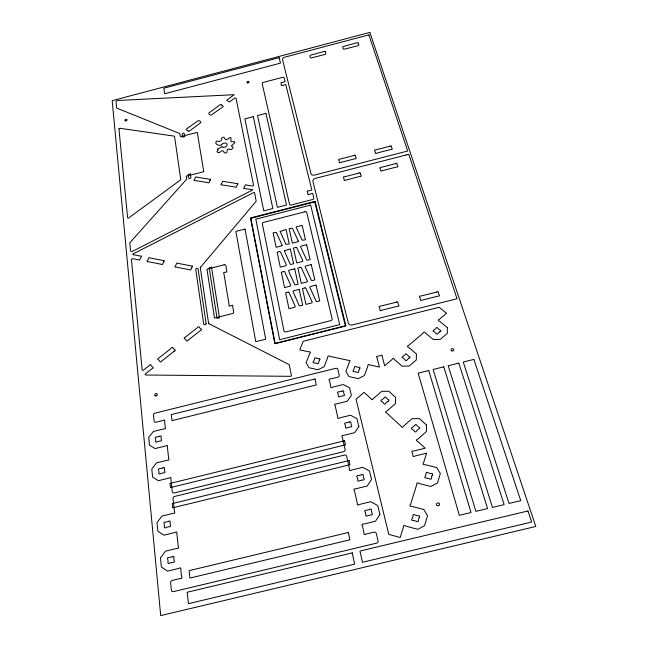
<?xml version="1.0" encoding="UTF-8"?>
<svg xmlns="http://www.w3.org/2000/svg" width="648" height="648" viewBox="0 0 648 648"><rect width="100%" height="100%" fill="white"/><g stroke="black" fill="none" stroke-linecap="round" stroke-linejoin="round"><path stroke-width="0.97" d="M217.501 149.17L221.956 146.804M221.6 144.82C219.818 146.796 212.755 143.419 217.096 140.948C218.935 142.26 222.515 140.843 221.632 138.259C225.626 134.598 223.681 141.394 227.335 139.369C233.426 134.525 229.708 140.154 231.287 141.839C238.991 140.875 232.162 144.31 231.344 146.14C235.807 146.869 230.664 151.308 228.971 148.935C225.18 149.17 229.19 153.957 224.346 152.831C223.795 151.778 223.26 149.963 221.235 151.008C220.118 152.199 218.668 153.649 217.015 151.745C217.007 151 219.113 149.769 217.517 149.226M200.767 267L256.187 201.22L254.543 192.61L253.668 192.553L132.719 254.105L133.091 254.672L140.413 256.09A0.851 0.632 -25.4 0 1 141.458 256.292A0.851 0.632 -25.4 0 1 140.964 257.232L140.008 259.046A0.859 0.64 -25.6 0 1 139.514 259.994A0.859 0.64 -25.6 0 1 138.47 259.791L132.354 258.617L131.406 259.362L142.163 369.822A0.859 0.689 -30.3 0 0 143.451 370.121L149.332 365.496A0.931 0.737 -29.7 0 1 150.36 364.686A0.931 0.737 -29.7 0 1 151.081 365.464L152.466 366.954A0.931 0.745 -29.7 0 1 153.195 367.732A0.931 0.745 -29.7 0 1 152.167 368.542L145.549 373.758A0.867 0.689 -30.4 0 0 145.857 375.014L290.409 376.318A0.883 0.745 -20.6 0 0 291.365 375.338L289.283 364.962A0.875 0.737 -20.4 0 0 288.927 364.508L209.239 323.846M200.386 268.151L208.526 322.882M200.337 268.021A0.867 0.664 -22.9 0 1 200.637 267.122M209.077 323.789A0.907 0.721 -24.4 0 1 208.518 323.036M221.689 144.69A2.916 2.057 -18.9 0 1 225.82 143.143A2.916 2.057 -18.9 0 1 226.387 146.229A2.916 2.057 -18.9 0 1 222.094 146.877M188.017 130.961L189.192 131.228L200.159 123.096C202.459 122.521 198.41 119.418 197.656 121.079L186.332 129.073L186.292 129.738L188.033 130.888M447.339 327.58L447.306 333.38L440.292 339.382L433.326 339.544L425.266 332.886A0.964 0.802 -7.4 0 0 424.327 332.1A0.964 0.802 -7.4 0 0 423.355 332.934L408.491 345.546A0.964 0.81 -8.7 0 0 407.511 346.38A0.964 0.81 -8.7 0 0 408.443 347.174L416.445 353.962L416.3 359.924L409.131 366.063L402.133 366.193L394.178 359.292A0.964 0.818 -10.1 0 0 393.247 358.482A0.964 0.818 -10.1 0 0 392.259 359.332L384.685 365.756L382.182 356.4A0.964 0.818 -11.3 0 0 381.883 355.282A0.964 0.818 -11.3 0 0 380.562 355.606L378.019 356.238A0.964 0.818 -11.7 0 0 376.699 356.57A0.964 0.818 -11.7 0 0 376.998 357.68L379.469 367.043L369.66 364.937A0.964 0.818 -12.7 0 0 368.372 364.654A0.964 0.818 -12.7 0 0 367.959 365.796L364.443 375.516L358.271 378.635L348.98 376.585L345.894 371.442L349.491 361.811A0.956 0.81 -14.6 0 0 349.92 360.677A0.956 0.81 -14.6 0 0 348.64 360.401L329.516 356.287A0.948 0.802 -16.5 0 0 328.261 356.011A0.948 0.802 -16.5 0 0 327.831 357.129L324.146 366.663L318.03 369.741L309.007 367.74L306.123 362.71L309.882 353.257A0.94 0.786 -18.1 0 0 310.327 352.148A0.94 0.786 -18.1 0 0 309.088 351.88L299.757 349.871L303.24 341.269L439.117 307.306L446.545 313.243L439.255 319.432A0.956 0.794 -6.2 0 0 438.291 320.25A0.956 0.794 -6.2 0 0 439.239 321.019L447.339 327.58M203.691 171.218L203.018 171.939L186.227 176.126L186.616 178.743A0.81 0.583 -21.2 0 1 186.3 179.618L129.786 242.806L130.556 250.646A1.571 1.158 -25.6 0 0 132.597 251.286L252.939 189.832L244.814 188.528A0.826 0.608 -18.7 0 1 243.753 188.357A0.826 0.608 -18.7 0 1 244.174 187.483L244.993 185.79A0.826 0.608 -18.6 0 1 245.414 184.915A0.826 0.608 -18.6 0 1 246.475 185.077L252.639 186.057L253.571 185.393L236.018 98.107L234.932 97.945L229.408 102.02L226.727 100.229L234.203 94.689L117.677 100.489A1.385 0.915 -22.2 0 0 116.049 101.833L116.656 108.062L179.771 133.545L180.379 136.696L197.259 132.386L203.691 171.218M298.339 241.088L297.764 241.769L292.361 243.154L289.146 228.695L292.402 228.29L298.339 241.088M296.209 227.383L302.187 240.214L305.483 239.809L302.13 225.374L296.776 226.751L296.209 227.383M426.522 425.039L426.408 431.568L417.571 439.368A1.021 0.915 -6.4 0 0 416.526 440.292A1.021 0.915 -6.4 0 0 417.531 441.207L425.177 448.197L413.384 451.065A1.029 0.931 -6.9 0 0 411.974 451.405A1.029 0.931 -6.9 0 0 412.322 452.677L412.987 455.139A1.029 0.931 -6.7 0 0 413.327 456.411A1.029 0.931 -6.7 0 0 414.744 456.07L426.578 453.195L423.533 462.923A1.045 0.948 -4.7 0 0 423.128 464.219A1.045 0.948 -4.7 0 0 424.545 464.559L436.614 467.532L440.34 473.502L437.473 482.995L430.831 486.462L418.665 483.392A1.053 0.964 -5.2 0 0 417.239 483.027A1.053 0.964 -5.2 0 0 416.826 484.348L410.492 504.573A1.061 0.988 -5.9 0 0 410.071 505.926A1.061 0.988 -5.9 0 0 411.512 506.299L423.8 509.506L427.55 515.808L424.553 525.739L417.758 529.319L405.365 525.99A1.069 1.013 -7 0 0 403.915 525.601A1.069 1.013 -7 0 0 403.477 526.986L400.189 537.508L388.768 534.389L356.06 399.209L364.095 392.356L371.134 398.795A0.988 0.859 -12.6 0 0 372.065 399.646A0.988 0.859 -12.6 0 0 373.086 398.771L381.753 391.351L388.8 391.254L395.644 397.386L395.418 403.655L386.702 411.197A0.996 0.875 -10.9 0 0 385.673 412.088A0.996 0.875 -10.9 0 0 386.621 412.954L401.29 426.36A1.013 0.899 -8.8 0 0 402.27 427.259A1.013 0.899 -8.8 0 0 403.307 426.352L412.079 418.673L419.345 418.616L426.522 425.039M221.357 104.887L223.114 106.069L223.09 106.709L211.912 114.615C211.143 116.292 207.109 113.206 209.385 112.631L220.182 104.636L221.357 104.871M284.31 250.889L290.191 264.06A0.818 0.64 -17.4 0 0 291.082 264.392L293.584 263.752L290.312 248.848L284.31 250.857M282.107 245.228L281.572 245.9L276.129 247.301L273.1 232.802L276.348 232.397L282.107 245.228M280.147 231.498L285.946 244.361L289.235 243.956L286.06 229.489L280.155 231.425M358.206 43.043L358.854 45.06L358.385 45.611L344.72 49.078C343.108 50.447 341.723 45.935 343.886 46.364L357.291 42.663L358.206 43.043M118.949 128.895L127.632 217.841L128.272 218.246L180.776 179.755L174.523 136.169L119.929 128.263L118.957 128.863M325.296 51.751L325.887 53.776L325.409 54.327L311.793 57.777C310.206 59.187 308.926 54.618 311.04 55.056L324.405 51.362L325.296 51.751M281.321 85.147L282.058 85.641L285.776 84.515L311.85 190.026L308.408 190.917A0.842 0.632 -15.4 0 0 307.257 191.217A0.842 0.632 -15.4 0 0 307.468 192.075L307.873 193.744A0.842 0.632 -15.4 0 0 308.084 194.611A0.842 0.632 -15.4 0 0 309.242 194.319L312.692 193.428L313.818 197.988A1.571 1.175 -15.2 0 1 312.579 199.527L291.292 204.995A1.571 1.175 -16.5 0 1 289.518 204.242L262.197 83.705A1.417 0.964 -16.4 0 1 263.347 82.409L282.544 77.347A1.417 0.964 -15.6 0 1 284.148 77.922L285.079 81.68L281.046 82.669L281.321 85.147M419.167 517.59L418.357 520.239A1.077 1.013 -3.6 0 1 417.936 521.616A1.077 1.013 -3.6 0 1 416.478 521.227L413.286 520.385A1.069 1.004 -4.9 0 1 411.836 519.996A1.069 1.004 -4.9 0 1 412.258 518.619L413.076 515.978A1.069 1.004 -4.8 0 1 413.497 514.617A1.069 1.004 -4.8 0 1 414.955 514.998L418.13 515.832A1.069 1.004 -3.5 0 1 419.588 516.221A1.069 1.004 -3.5 0 1 419.167 517.59M432.135 475.268L431.357 477.803A1.053 0.964 -3 0 1 430.952 479.123A1.053 0.964 -3 0 1 429.519 478.759L426.392 477.981A1.053 0.964 -3.9 0 1 424.958 477.625A1.053 0.964 -3.9 0 1 425.363 476.312L426.149 473.785A1.045 0.956 -3.8 0 1 426.554 472.473A1.045 0.956 -3.8 0 1 427.98 472.829L431.106 473.607A1.053 0.956 -3 0 1 432.532 473.963A1.053 0.956 -3 0 1 432.135 475.268M359.502 368.785L358.587 371.288A0.964 0.826 -13.9 0 1 358.166 372.438A0.964 0.826 -13.9 0 1 356.878 372.155L354.399 371.612A0.964 0.826 -14.3 0 1 353.111 371.328A0.964 0.826 -14.3 0 1 353.533 370.186L354.456 367.691A0.964 0.818 -14.1 0 1 354.877 366.557A0.964 0.818 -14.1 0 1 356.157 366.833L358.636 367.367A0.964 0.818 -13.7 0 1 359.924 367.651A0.964 0.818 -13.7 0 1 359.502 368.785M319.488 360.077L318.533 362.532A0.948 0.802 -17.7 0 1 318.095 363.658A0.948 0.802 -17.7 0 1 316.84 363.382L314.426 362.856A0.948 0.802 -18 0 1 313.178 362.58A0.948 0.802 -18 0 1 313.624 361.463L314.588 359.016A0.948 0.794 -17.8 0 1 315.025 357.899A0.948 0.794 -17.8 0 1 316.273 358.166L318.678 358.692A0.948 0.802 -17.4 0 1 319.926 358.96A0.948 0.802 -17.4 0 1 319.488 360.077M237.395 184.599L236.577 186.284A0.826 0.599 -19.1 0 1 236.147 187.159A0.826 0.599 -19.1 0 1 235.094 186.989L222.094 184.907A0.818 0.599 -19.7 0 1 221.049 184.737A0.818 0.599 -19.7 0 1 221.486 183.87L222.313 182.193A0.818 0.591 -19.6 0 1 222.75 181.327A0.818 0.591 -19.6 0 1 223.787 181.489L236.771 183.562A0.826 0.599 -19 0 1 237.824 183.724A0.826 0.599 -19 0 1 237.395 184.599M191.962 267.098L191.047 268.961A0.867 0.664 -23.5 0 1 190.569 269.933A0.867 0.664 -23.5 0 1 189.483 269.722L176.045 267.106A0.867 0.656 -24.1 0 1 174.968 266.903A0.867 0.656 -24.1 0 1 175.454 265.939L176.377 264.084A0.867 0.656 -24 0 1 176.855 263.129A0.867 0.656 -24 0 1 177.933 263.339L191.346 265.923A0.867 0.664 -23.3 0 1 192.432 266.134A0.867 0.664 -23.3 0 1 191.962 267.098M210.106 180.233L209.264 181.894A0.818 0.591 -20.3 0 1 208.826 182.76A0.818 0.591 -20.3 0 1 207.797 182.59L195.056 180.549A0.81 0.583 -20.9 0 1 194.036 180.387A0.81 0.583 -20.9 0 1 194.473 179.528L195.332 177.876A0.81 0.583 -20.7 0 1 195.769 177.017A0.81 0.583 -20.7 0 1 196.79 177.179L209.515 179.204A0.818 0.591 -20.2 0 1 210.543 179.375A0.818 0.591 -20.2 0 1 210.106 180.233M163.758 261.662L162.818 263.501A0.859 0.648 -24.7 0 1 162.332 264.457A0.859 0.648 -24.7 0 1 161.271 264.246L148.117 261.695A0.859 0.64 -25.3 0 1 147.064 261.484A0.859 0.64 -25.3 0 1 147.558 260.536L148.497 258.714A0.859 0.64 -25.1 0 1 148.991 257.766A0.859 0.64 -25.1 0 1 150.044 257.969L163.174 260.504A0.859 0.648 -24.5 0 1 164.244 260.715A0.859 0.648 -24.5 0 1 163.758 261.662M379.898 514.504L375.451 521.259L363.544 524.119A1.061 0.996 -18.9 0 0 362.086 524.467A1.061 0.996 -18.9 0 0 362.402 525.844L364.038 533.053A1.069 1.013 -19.2 0 0 364.354 534.446A1.069 1.013 -19.2 0 0 365.82 534.098L373.961 532.146A1.976 1.879 -16.5 0 1 376.31 533.515L378.027 540.861A1.985 1.895 -16.5 0 1 376.529 543.17L173.453 591.64A2.041 1.79 -48.5 0 1 171.364 590.207L170.602 582.714A2.033 1.774 -47.6 0 1 172.295 580.405L180.274 578.494A1.094 0.956 -46.9 0 0 181.707 578.146A1.094 0.956 -46.9 0 0 181.553 576.728L180.752 569.39A1.085 0.948 -45.8 0 0 180.606 567.988A1.085 0.948 -45.8 0 0 179.172 568.328L167.5 571.131L161.352 566.976L160.469 557.896L165.483 551.156L177.009 548.378A1.069 0.931 -43.4 0 0 178.427 548.038A1.069 0.931 -43.4 0 0 178.273 546.677L176.831 533.425A1.053 0.915 -41.8 0 0 176.685 532.081A1.053 0.915 -41.8 0 0 175.284 532.421L163.871 535.175L157.877 531.247L157.027 522.555L161.943 516.067L173.219 513.337A1.037 0.891 -39.7 0 0 174.596 512.997A1.037 0.891 -39.7 0 0 174.458 511.693L173.024 498.563A1.904 1.628 -38.2 0 1 174.628 496.449L344.436 455.082A1.879 1.693 -17.9 0 1 346.631 456.289L349.556 469.176A1.021 0.931 -17.7 0 0 349.847 470.464A1.021 0.931 -17.7 0 0 351.257 470.116L362.75 467.33L369.498 471.039L371.531 479.536L367.157 486.041L355.517 488.851A1.037 0.956 -18 0 0 354.091 489.2A1.037 0.956 -18 0 0 354.391 490.512L357.34 503.528A1.045 0.972 -18.3 0 0 357.647 504.873A1.045 0.972 -18.3 0 0 359.089 504.525L370.842 501.69L377.776 505.61L379.898 514.504M358.846 426.578L354.594 432.702L343.359 435.448A1.004 0.891 -17.3 0 0 341.982 435.78A1.004 0.891 -17.3 0 0 342.266 437.011L345.109 449.566A1.871 1.677 -17.8 0 1 343.667 451.656L174.239 492.95A1.895 1.612 -37.6 0 1 172.271 491.719L170.878 478.921A1.013 0.859 -36.6 0 0 170.74 477.665A1.013 0.859 -36.6 0 0 169.387 477.997L158.371 480.695L152.596 477.082L151.81 468.974L156.573 462.858L167.459 460.185A0.996 0.834 -35.1 0 0 168.796 459.861A0.996 0.834 -35.1 0 0 168.666 458.638L167.37 446.796A0.988 0.826 -34.1 0 0 167.241 445.597A0.988 0.826 -34.1 0 0 165.912 445.921L155.131 448.578L149.486 445.152L148.724 437.368L153.406 431.479L164.066 428.838A0.972 0.81 -32.9 0 0 165.37 428.514A0.972 0.81 -32.9 0 0 165.248 427.348L164.584 421.281A0.972 0.802 -32.4 0 0 164.454 420.123A0.972 0.802 -32.4 0 0 163.158 420.447L155.949 422.229A1.79 1.474 -32.8 0 1 154.094 421.127L153.479 415.093A1.782 1.458 -32.4 0 1 155.018 413.165L335.777 368.315A1.774 1.507 -16.1 0 1 337.843 369.36L339.228 375.265A1.782 1.523 -16.1 0 1 337.843 377.185L330.512 378.999A0.964 0.826 -16.9 0 0 329.192 379.323A0.964 0.826 -16.9 0 0 329.443 380.465L330.796 386.411A0.972 0.834 -17 0 0 331.055 387.561A0.972 0.834 -17 0 0 332.384 387.229L343.246 384.548L349.556 387.771L351.378 395.369L347.19 401.274L336.199 403.979A0.98 0.851 -17.1 0 0 334.854 404.312A0.98 0.851 -17.1 0 0 335.121 405.486L337.754 417.11A0.988 0.867 -17.2 0 0 338.029 418.308A0.988 0.867 -17.2 0 0 339.382 417.976L350.479 415.247L356.951 418.649L358.846 426.578M414.777 425.469L412.509 427.461A1.013 0.899 -7.4 0 0 411.472 428.377A1.013 0.899 -7.4 0 0 412.468 429.268L414.38 431.009A1.021 0.907 -6.9 0 0 415.376 431.908A1.021 0.907 -6.9 0 0 416.413 430.993L418.681 428.992A1.021 0.907 -6.5 0 0 419.718 428.085A1.021 0.907 -6.5 0 0 418.721 427.186L416.802 425.453A1.013 0.899 -6.9 0 0 415.814 424.562A1.013 0.899 -6.9 0 0 414.777 425.469M387.974 401.266L385.738 403.194A0.988 0.867 -11.1 0 1 384.709 404.077A0.988 0.867 -11.1 0 1 383.762 403.218L381.939 401.566A0.988 0.867 -11.5 0 1 380.992 400.707A0.988 0.867 -11.5 0 1 382.012 399.824L384.256 397.896A0.988 0.859 -11.1 0 1 385.276 397.022A0.988 0.859 -11.1 0 1 386.216 397.872L388.047 399.524A0.988 0.867 -10.7 0 1 389.002 400.383A0.988 0.867 -10.7 0 1 387.974 401.266M408.985 358.117L407.066 359.745A0.972 0.826 -8.8 0 1 406.077 360.596A0.972 0.826 -8.8 0 1 405.13 359.786L403.072 358.02A0.972 0.818 -9.2 0 1 402.133 357.21A0.972 0.818 -9.2 0 1 403.129 356.368L405.041 354.74A0.972 0.818 -8.9 0 1 406.029 353.897A0.972 0.818 -8.9 0 1 406.968 354.699L409.034 356.457A0.972 0.826 -8.6 0 1 409.973 357.267A0.972 0.826 -8.6 0 1 408.985 358.117M439.943 331.663L438.072 333.266A0.964 0.802 -6.2 0 1 437.1 334.101A0.964 0.802 -6.2 0 1 436.145 333.315L434.063 331.606A0.964 0.802 -6.5 0 1 433.107 330.828A0.964 0.802 -6.5 0 1 434.079 330.002L435.95 328.406A0.964 0.802 -6.3 0 1 436.922 327.58A0.964 0.802 -6.3 0 1 437.87 328.358L439.96 330.059A0.964 0.802 -6 0 1 440.915 330.836A0.964 0.802 -6 0 1 439.943 331.663M174.207 351.184L161.587 361.139A0.923 0.737 -28.9 0 1 160.566 361.949A0.923 0.737 -28.9 0 1 159.845 361.179L158.444 359.697A0.923 0.737 -28.9 0 1 157.723 358.927A0.923 0.737 -28.9 0 1 158.736 358.125L171.339 348.211A0.915 0.729 -27.7 0 1 172.352 347.409A0.915 0.729 -27.7 0 1 173.081 348.17L174.49 349.628A0.923 0.737 -27.7 0 1 175.227 350.39A0.923 0.737 -27.7 0 1 174.207 351.184M200.524 330.415L188.106 340.2A0.915 0.729 -26.5 0 1 187.102 340.994A0.915 0.729 -26.5 0 1 186.365 340.249L184.947 338.807A0.915 0.729 -26.5 0 1 184.21 338.062A0.915 0.729 -26.5 0 1 185.215 337.268L197.6 327.515A0.907 0.721 -25.2 0 1 198.596 326.73A0.907 0.721 -25.2 0 1 199.341 327.467L200.775 328.892A0.907 0.729 -25.2 0 1 201.52 329.63A0.907 0.729 -25.2 0 1 200.524 330.415M369.887 32.4L112.185 100.659L160.696 615.6L535.815 526.468L369.887 32.4M279.15 57.68L163.831 88.217L164.608 93.782L280.495 63.131L279.15 57.68M368.89 34.887L284.78 57.162A2.803 1.871 -15.4 0 0 282.528 59.689L310.983 173.64A3.086 2.268 -14.9 0 0 314.523 175.073L407.689 151.008L368.89 34.887M253.303 116.672L244.887 118.876L263.76 210.859L272.849 208.526L253.303 116.672M265.939 113.359L257.515 115.563L277.393 207.352L286.489 205.019L265.939 113.359M184.712 136.607L182.623 137.157L182.169 134.144A1.085 0.753 -20.4 0 1 183.101 133.124A1.085 0.753 -20.4 0 1 184.259 133.601L184.712 136.607M190.391 173.939L188.228 174.498L188.754 177.981A1.126 0.81 -21 0 0 189.953 178.508A1.126 0.81 -21 0 0 190.917 177.422L190.391 173.939M353.978 155.512L339.86 159.165A0.834 0.608 -13.5 0 0 338.726 159.465A0.834 0.608 -13.5 0 0 338.953 160.291L339.398 161.895A0.834 0.608 -13.4 0 0 339.625 162.721A0.834 0.608 -13.4 0 0 340.767 162.429L354.918 158.768A0.834 0.608 -12.6 0 0 356.06 158.477A0.834 0.608 -12.6 0 0 355.817 157.642L355.355 156.047A0.834 0.608 -12.6 0 0 355.112 155.22A0.834 0.608 -12.6 0 0 353.978 155.512M389.966 146.205L375.8 149.866A0.834 0.608 -11.6 0 0 374.657 150.166A0.834 0.608 -11.6 0 0 374.909 150.984L375.403 152.58A0.834 0.608 -11.5 0 0 375.654 153.406A0.834 0.608 -11.5 0 0 376.796 153.106L391.003 149.437A0.842 0.608 -10.7 0 0 392.145 149.137A0.842 0.608 -10.7 0 0 391.886 148.311L391.376 146.723A0.834 0.608 -10.8 0 0 391.109 145.905A0.834 0.608 -10.8 0 0 389.966 146.205M406.158 154.953L315.357 178.394A3.102 2.3 -14.8 0 0 312.919 181.391L348.276 323.012A3.459 2.851 -13.8 0 0 352.334 324.948L457.059 298.744L408.783 154.281L406.158 154.953M358.992 173.089L344.671 176.782A0.842 0.624 -13.3 0 0 343.513 177.074A0.842 0.624 -13.3 0 0 343.748 177.933L344.201 179.577A0.842 0.632 -13.3 0 0 344.444 180.436A0.842 0.632 -13.3 0 0 345.595 180.136L359.956 176.434A0.842 0.632 -12.4 0 0 361.114 176.135A0.842 0.632 -12.4 0 0 360.871 175.284L360.393 173.64A0.842 0.624 -12.4 0 0 360.15 172.789A0.842 0.624 -12.4 0 0 358.992 173.089M395.539 163.661L381.17 167.37A0.851 0.624 -11.3 0 0 380.012 167.67A0.851 0.624 -11.3 0 0 380.271 168.512L380.773 170.157A0.851 0.632 -11.2 0 0 381.032 171.007A0.851 0.632 -11.2 0 0 382.19 170.708L396.608 166.99A0.851 0.632 -10.4 0 0 397.775 166.69A0.851 0.632 -10.4 0 0 397.499 165.848L396.973 164.211A0.851 0.624 -10.4 0 0 396.706 163.361A0.851 0.624 -10.4 0 0 395.539 163.661M315.122 201.334L250.484 217.947L274.857 343.748L345.967 325.952L315.122 201.334M314.726 201.901L250.857 218.303L275.116 343.367L345.335 325.798L314.726 201.901M310.643 205.092L255.814 219.178L279.636 339.674L339.714 324.632L310.643 205.092M304.941 211.791L263.655 222.386A1.58 1.199 -18.3 0 0 262.367 223.949L283.986 330.934A1.709 1.401 -19.4 0 0 285.922 331.898L330.796 320.655A1.717 1.409 -15.6 0 0 332.132 318.865L306.755 212.568A1.588 1.199 -15.8 0 0 304.941 211.791M245.001 229.068L235.856 231.409L255.749 341.69L265.688 339.196L245.001 229.068M211.515 267.17L209.191 267.77L217.048 318.371L219.47 317.755L211.515 267.17M224.087 264.829L206.987 269.187L214.496 318.087L232.227 313.616A1.677 1.337 -22.6 0 0 233.62 311.874L232.511 305.265L230.526 305.767A0.899 0.713 -22.5 0 1 229.303 306.083A0.899 0.713 -22.5 0 1 229.133 305.078L223.924 273.659A0.875 0.68 -21.8 0 1 223.771 272.703A0.875 0.68 -21.8 0 1 224.961 272.395L226.897 271.901L225.852 265.672A1.612 1.247 -21.6 0 0 224.087 264.829M279.62 251.57L277.158 252.202L280.276 267.13L285.679 265.761A0.818 0.64 -17.8 0 0 286.303 264.829L280.503 251.886L279.685 251.554M295.917 247.415L293.447 248.046L296.752 262.95L302.162 261.573A0.818 0.64 -16.7 0 0 302.778 260.642L296.808 247.73A0.81 0.632 -16.8 0 0 295.917 247.415M306.626 244.693L301.271 246.054A0.81 0.632 -16.5 0 0 300.664 246.969L306.674 259.872A0.818 0.64 -16.3 0 0 307.581 260.196L310.084 259.565L306.626 244.693M283.84 271.553L281.329 272.192L284.553 287.582L290.037 286.197A0.834 0.664 -18 0 0 290.669 285.241L284.731 271.885A0.818 0.648 -18.1 0 0 283.84 271.553M294.694 268.799L289.267 270.175A0.818 0.648 -17.7 0 0 288.644 271.115L294.613 284.472A0.834 0.664 -17.5 0 0 295.529 284.812L298.064 284.164L294.694 268.799M300.389 267.357L297.877 267.989L301.288 283.354L306.779 281.961A0.834 0.664 -16.7 0 0 307.403 281.005L301.288 267.681A0.826 0.648 -16.9 0 0 300.389 267.357M311.259 264.595L305.824 265.972A0.826 0.648 -16.5 0 0 305.2 266.911L311.364 280.236A0.834 0.664 -16.3 0 0 312.279 280.568L314.823 279.928L311.259 264.595M288.182 292.151L285.638 292.799L288.959 308.675L294.532 307.274A0.842 0.68 -18.1 0 0 295.172 306.293L289.097 292.499A0.834 0.664 -18.2 0 0 288.182 292.151M299.206 289.364L293.698 290.758A0.834 0.664 -17.8 0 0 293.066 291.721L299.182 305.508A0.842 0.68 -17.7 0 0 300.105 305.864L302.689 305.216L299.206 289.364M304.989 287.906L302.438 288.546L305.961 304.39L311.542 302.989A0.842 0.68 -16.8 0 0 312.174 302.009L305.913 288.247A0.834 0.672 -16.9 0 0 304.989 287.906M316.03 285.12L310.514 286.513A0.834 0.672 -16.5 0 0 309.89 287.477L316.192 301.231A0.842 0.68 -16.3 0 0 317.131 301.579L319.715 300.931L316.03 285.12M396.333 302.195L380.481 306.164A0.931 0.761 -11.3 0 0 379.21 306.488A0.931 0.761 -11.3 0 0 379.493 307.525L380.044 309.541A0.931 0.769 -11.3 0 0 380.336 310.586A0.931 0.769 -11.3 0 0 381.615 310.262L397.516 306.277A0.94 0.769 -9.8 0 0 398.795 305.961A0.94 0.769 -9.8 0 0 398.496 304.916L397.913 302.908A0.931 0.761 -9.9 0 0 397.613 301.871A0.931 0.761 -9.9 0 0 396.333 302.195M436.76 292.054L420.844 296.047A0.94 0.761 -8.1 0 0 419.556 296.371A0.94 0.761 -8.1 0 0 419.88 297.408L420.495 299.4A0.94 0.769 -8 0 0 420.811 300.445A0.94 0.769 -8 0 0 422.099 300.121L438.064 296.12A0.94 0.761 -6.7 0 0 439.352 295.804A0.94 0.761 -6.7 0 0 439.012 294.759L438.372 292.766A0.94 0.761 -6.8 0 0 438.04 291.738A0.94 0.761 -6.8 0 0 436.76 292.054M315.009 378.967L171.283 414.59L171.971 420.649L316.297 384.928L315.009 378.967M341.917 391.19L338.993 391.91A0.972 0.842 -16.4 0 0 337.657 392.243A0.972 0.842 -16.4 0 0 337.924 393.401L338.442 395.644A0.972 0.842 -16.4 0 0 338.71 396.803A0.972 0.842 -16.4 0 0 340.046 396.479L342.986 395.75A0.98 0.842 -15.9 0 0 344.323 395.418A0.98 0.842 -15.9 0 0 344.048 394.259L343.529 392.016A0.972 0.842 -15.9 0 0 343.254 390.857A0.972 0.842 -15.9 0 0 341.917 391.19M159.586 436.347L156.719 437.06A0.98 0.81 -34 0 0 155.407 437.384A0.98 0.81 -34 0 0 155.528 438.566L155.763 440.859A0.98 0.818 -34.2 0 0 155.885 442.041A0.98 0.818 -34.2 0 0 157.197 441.717L160.08 441.013A0.98 0.818 -33.9 0 0 161.393 440.689A0.98 0.818 -33.9 0 0 161.263 439.498L161.028 437.206A0.98 0.81 -33.7 0 0 160.898 436.023A0.98 0.81 -33.7 0 0 159.586 436.347M428.749 370.551L418.163 373.167L459.343 515.33L471.007 512.544L428.749 370.551M443.775 366.841L433.164 369.457L475.875 511.377L487.563 508.583L443.775 366.841M458.816 363.123L448.197 365.747L492.431 507.416L504.136 504.622L458.816 363.123M473.89 359.405L463.247 362.03L509.02 503.455L520.741 500.653L473.89 359.405M349.151 422.156L346.162 422.893A0.996 0.875 -16.5 0 0 344.801 423.225A0.996 0.875 -16.5 0 0 345.076 424.44L345.619 426.773A0.996 0.883 -16.5 0 0 345.894 427.988A0.996 0.883 -16.5 0 0 347.263 427.656L350.26 426.919A0.996 0.883 -15.9 0 0 351.637 426.587A0.996 0.883 -15.9 0 0 351.346 425.372L350.803 423.031A0.996 0.875 -15.9 0 0 350.519 421.824A0.996 0.875 -15.9 0 0 349.151 422.156M162.899 467.978L159.967 468.698A1.004 0.842 -36.3 0 0 158.63 469.031A1.004 0.842 -36.3 0 0 158.752 470.262L158.995 472.651A1.004 0.851 -36.6 0 0 159.125 473.89A1.004 0.851 -36.6 0 0 160.469 473.567L163.409 472.846A1.004 0.851 -36.3 0 0 164.754 472.514A1.004 0.851 -36.3 0 0 164.624 471.274L164.373 468.885A1.004 0.842 -36 0 0 164.244 467.654A1.004 0.842 -36 0 0 162.899 467.978M344.558 440.786L169.995 483.44L170.44 487.571L345.481 444.844L344.558 440.786M349.061 460.55L172.174 503.577L172.635 507.821L350.009 464.713L349.061 460.55M168.504 521.462L165.467 522.199A1.045 0.899 -41.1 0 0 164.082 522.531A1.045 0.899 -41.1 0 0 164.219 523.859L164.479 526.411A1.053 0.899 -41.5 0 0 164.616 527.747A1.053 0.899 -41.5 0 0 166.001 527.407L169.047 526.67A1.053 0.899 -41.2 0 0 170.44 526.33A1.053 0.899 -41.2 0 0 170.303 525.001L170.027 522.45A1.045 0.899 -40.8 0 0 169.889 521.13A1.045 0.899 -40.8 0 0 168.504 521.462M361.463 474.863L358.368 475.608A1.029 0.94 -16.7 0 0 356.951 475.956A1.029 0.94 -16.7 0 0 357.251 477.252L357.826 479.755A1.029 0.948 -16.8 0 0 358.125 481.059A1.029 0.948 -16.8 0 0 359.543 480.719L362.653 479.966A1.029 0.948 -15.9 0 0 364.071 479.617A1.029 0.948 -15.9 0 0 363.771 478.321L363.18 475.81A1.029 0.94 -15.9 0 0 362.88 474.514A1.029 0.94 -15.9 0 0 361.463 474.863M172.206 556.835L169.104 557.58A1.077 0.931 -44.9 0 0 167.686 557.928A1.077 0.931 -44.9 0 0 167.824 559.305L168.099 561.978A1.077 0.94 -45.3 0 0 168.245 563.371A1.077 0.94 -45.3 0 0 169.663 563.031L172.781 562.278A1.077 0.94 -45.1 0 0 174.199 561.938A1.077 0.94 -45.1 0 0 174.053 560.552L173.777 557.879A1.077 0.931 -44.6 0 0 173.632 556.494A1.077 0.931 -44.6 0 0 172.206 556.835M369.562 509.547L366.395 510.308A1.053 0.98 -17.1 0 0 364.946 510.656A1.053 0.98 -17.1 0 0 365.261 512.009L365.869 514.634A1.053 0.988 -17.1 0 0 366.177 515.994A1.053 0.988 -17.1 0 0 367.635 515.646L370.81 514.885A1.053 0.988 -15.9 0 0 372.26 514.536A1.053 0.988 -15.9 0 0 371.944 513.175L371.328 510.551A1.053 0.988 -15.9 0 0 371.012 509.198A1.053 0.988 -15.9 0 0 369.562 509.547M348.308 532.51L189.111 570.653L189.953 578.065L349.896 539.808L348.308 532.51M352.22 552.882L187.175 592.24L188.455 603.677L354.659 564.133L352.22 552.882M527.974 510.964L359.964 551.035L362.459 562.278L531.668 522.029L527.974 510.964M206.096 323.425L198.094 268.969A1.207 0.923 -23.1 0 0 196.798 268.337A1.207 0.923 -23.1 0 0 195.777 269.56L203.674 324.032A1.256 1.004 -24.7 0 0 205.035 324.737A1.256 1.004 -24.7 0 0 206.096 323.425M437.214 505.553A1.563 1.45 0.2 0 0 439.603 504.363A1.563 1.45 0.2 0 0 437.303 503.034A1.563 1.45 0.2 0 0 437.214 505.553M155.925 395.952A1.385 1.126 -31.1 0 0 157.213 394.049A1.385 1.126 -31.1 0 0 154.929 394.276A1.385 1.126 -31.1 0 0 155.925 395.952M451.818 350.9A1.434 1.207 -4.4 0 0 453.9 349.726A1.434 1.207 -4.4 0 0 451.697 348.818A1.434 1.207 -4.4 0 0 451.818 350.9M125.688 120.901A1.11 0.745 -22.3 0 0 127.049 119.71A1.11 0.745 -22.3 0 0 125.291 119.669A1.11 0.745 -22.3 0 0 125.688 120.901M247.641 82.92A1.11 0.753 -17 0 0 249.116 81.859A1.11 0.753 -17 0 0 247.366 81.64A1.11 0.753 -17 0 0 247.641 82.92"/></g></svg>
